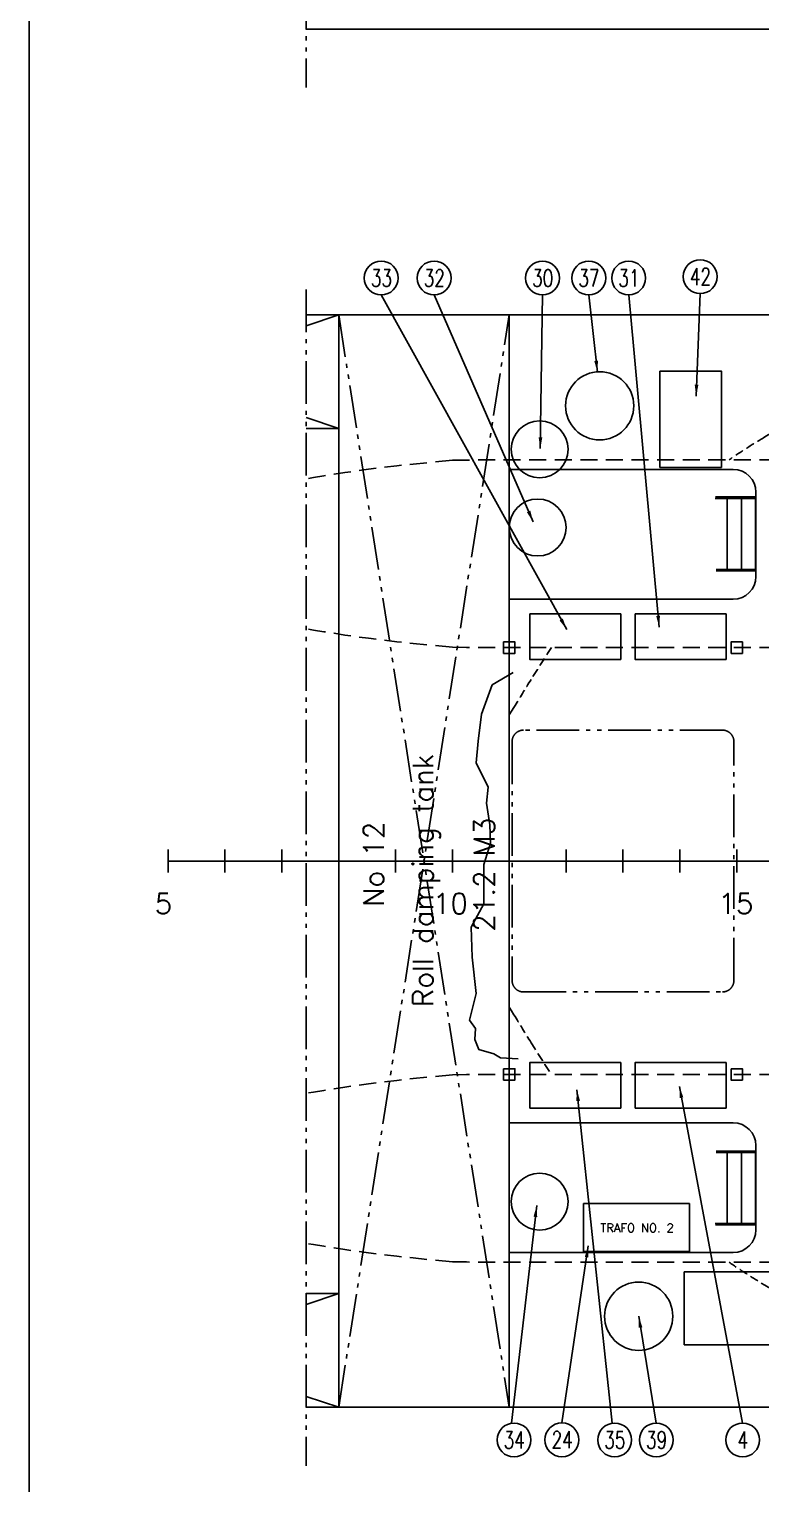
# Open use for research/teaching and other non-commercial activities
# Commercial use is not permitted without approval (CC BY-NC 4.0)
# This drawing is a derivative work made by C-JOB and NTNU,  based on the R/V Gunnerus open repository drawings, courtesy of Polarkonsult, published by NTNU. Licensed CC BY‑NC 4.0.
# Model space of a CAD drawing. Extents: x 33214 to 95067, y 8279 to 51908.
# Drawn here: x 34080 to 40516, y 16669 to 29452 of the extents above; entities that cross this region are included whole.
import ezdxf
from ezdxf.enums import TextEntityAlignment as Align

# ---------------------------------------------------------------- set-up
doc = ezdxf.new("R2010")
doc.units = 0
doc.header["$LTSCALE"] = 300
doc.header["$MEASUREMENT"] = 0
for name, pattern in [('CENTER', [3, 2.5, -0.25, 0, -0.25]), ('DASHED', [0.75, 0.5, -0.25]), ('DASHED2', [0.375, 0.25, -0.125]), ('PHANTOM', [2.1, 1.25, -0.2, 0.125, -0.2, 0.125, -0.2]), ('SNT-025', [0.74, 0.4, -0.17, 0, -0.17])]:
    doc.linetypes.add(name, pattern=pattern)
doc.layers.get('0').update_dxf_attribs({"linetype": 'CONTINUOUS'})
for name, color, linetype in [('CO1', 1, 'CONTINUOUS'), ('LASTLUKE', 1, 'CONTINUOUS'), ('M0CO3', 3, 'CONTINUOUS'), ('M0PH1', 1, 'PHANTOM'), ('POSNR', 2, 'CONTINUOUS'), ('Poz', 1, 'CONTINUOUS'), ('S0CE1', 1, 'CENTER'), ('S0CO1', 1, 'CONTINUOUS'), ('S0CO2', 2, 'CONTINUOUS'), ('S0CO3', 3, 'CONTINUOUS'), ('S0CO5', 4, 'CONTINUOUS'), ('S0PH1', 1, 'PHANTOM'), ('S0TX1', 1, 'CONTINUOUS'), ('S0TX2', 2, 'CONTINUOUS'), ('Tanks', 9, 'CONTINUOUS'), ('TAVLER', 2, 'CONTINUOUS'), ('U0CO2', 2, 'CONTINUOUS')]:
    doc.layers.add(name, color=color, linetype=linetype)
doc.styles.add('18', font='romans', dxfattribs={"height": 180})
doc.styles.add('LIT2_5', font='Romanc.shx', dxfattribs={"width": 0.85})
doc.styles.get("Standard").update_dxf_attribs({"font": 'txt.shx', "height": 100})
doc.dimstyles.get("Standard").update_dxf_attribs({"dimscale": 100, "dimtxt": 100, "dimasz": 1, "dimexe": 0.05, "dimexo": 0.05, "dimgap": 0.5, "dimtad": 1, "dimdec": 0, "dimdsep": 46, "dimtxsty": 'Standard', "dimcen": 1.5, "dimclrd": 1, "dimclre": 1, "dimclrt": 2, "dimadec": 0, "dimazin": 0, "dimtfac": 1, "dimtdec": 0, "dimtmove": 2, "dimatfit": 3, "dimfxl": 1, "dimtolj": 1, "dimarcsym": 0})

# ---------------------------------------------------------------- blocks, each defined once
blk = doc.blocks.new('below 1-deck')
at = {"linetype": 'DASHED'}
for p, q in [((13000, 1875), (13000, 4646)), ((14000, 1875), (14000, 4646)), ((9000, 1875), (11000, 3525)), ((9000, 3525), (11000, 1875)), ((13000, 3525), (9000, 3525)), ((9000, 1875), (9000, 3525)), ((11000, 3525), (13000, 1875)), ((13000, 3525), (11000, 1875)), ((11000, 3525), (11000, 1875)), ((16000, 3525), (14000, 3525)), ((14000, 1875), (16000, 3525)), ((14000, 3525), (16000, 1875)), ((16000, 1875), (16000, 3525)), ((14000, 1875), (9000, 1875)), ((10000, 0), (14000, 1875)), ((10000, 1875), (14000, 0)), ((10000, -3525), (10000, 1875)), ((14000, -1875), (14000, 1875)), ((14000, 1875), (17207, 372)), ((14000, -1875), (14000, 1875)), ((17207, 1875), (14000, 1875)), ((14000, 0), (17207, 1503)), ((14000, 0), (17207, -1503)), ((10000, 0), (14000, -1875)), ((10000, -1875), (14000, 0)), ((14000, -1875), (17207, -372)), ((14000, -1875), (9000, -1875)), ((10000, -3525), (9000, -1875)), ((10000, -1875), (9000, -3525)), ((9000, -1875), (9000, -3525)), ((10000, -3525), (11000, -1875)), ((10000, -1875), (11000, -3525)), ((11000, -1875), (11000, -3525)), ((13000, -3525), (11000, -1875)), ((11000, -3525), (13000, -1875)), ((13000, -4646), (13000, -1875)), ((17207, -1875), (14000, -1875)), ((14000, -1875), (14000, -4646)), ((14000, -1875), (16000, -3525)), ((14000, -3525), (16000, -1875)), ((16000, -1875), (16000, -3525)), ((13000, -3525), (9000, -3525)), ((16000, -3525), (14000, -3525))]:
    blk.add_line(p, q, dxfattribs=at)
at = {"linetype": 'DASHED2'}
for points in [[(7433, 3525, -0.01676), (7746, 3726, -0.011782), (8000, 3870, -0.005104), (8127, 3936, -0.003045), (8254, 4000, -0.005216), (8376, 4059, -0.016582), (8500, 4112, -0.014989), (8630, 4158, 0.004546), (8761, 4201, 0.004963), (8880, 4244, -0.009734), (9000, 4285, -0.023245), (9248, 4352, -0.007161), (9500, 4404, -0.003831), (9750, 4449, -0.006535), (10000, 4490, -0.006518), (10250, 4524, -0.003916), (10500, 4552, -0.003955), (10750, 4577, -0.002051), (10828, 4584, -0.01571), (12813, 4646), (13750, 4646)], [(5500, 1284), (5520, 1317), (5541, 1350, -0.001738), (5692, 1596, -0.005561), (5870, 1875, -0.005561)], [(5500, -1284), (5520, -1317), (5541, -1350, 0.001738), (5692, -1596, 0.005561), (5870, -1875, 0.005561)], [(7433, -3525, 0.01676), (7746, -3726, 0.011782), (8000, -3870, 0.005104), (8127, -3936, 0.003045), (8254, -4000, 0.005216), (8376, -4059, 0.016582), (8500, -4112, 0.014989), (8630, -4158, -0.004546), (8761, -4201, -0.004963), (8880, -4244, 0.009734), (9000, -4285, 0.023245), (9248, -4352, 0.007161), (9500, -4404, 0.003831), (9750, -4449, 0.006535), (10000, -4490, 0.006518), (10250, -4524, 0.003916), (10500, -4552, 0.003955), (10750, -4577, 0.002051), (10828, -4584, 0.01571), (12813, -4646), (13750, -4646)]]:
    blk.add_lwpolyline(points, format="xyb", dxfattribs=at)
for points in [[(13750, 4646), (17207, 4646)], [(13800, -4646), (17207, -4646)]]:
    blk.add_lwpolyline(points, dxfattribs=at)
at = {"linetype": 'DASHED'}
for points in [[(14000, 4646), (17207, 3403)], [(14000, -4646), (17207, -3353)]]:
    blk.add_lwpolyline(points, dxfattribs=at)
at = {"linetype": 'DASHED', "flags": 128}
for points in [[(5000, 3521), (4818, 3504), (4656, 3488), (4511, 3473), (4381, 3458), (4263, 3443), (4155, 3428), (4054, 3414), (3959, 3399), (3868, 3385), (3779, 3370), (3713, 3359)], [(5000, 3521), (5000, 3521), (5124, 3523), (5187, 3524), (5250, 3524), (5375, 3525), (5500, 3525), (5625, 3525), (5750, 3525), (5875, 3525), (6000, 3525), (6125, 3525), (6250, 3525), (6375, 3525), (6500, 3525), (6625, 3525), (6750, 3525), (6875, 3525), (7000, 3525), (7125, 3525), (7250, 3525), (7500, 3525), (7625, 3525), (7750, 3525), (8000, 3525), (8250, 3525), (8375, 3525), (8500, 3525), (8638, 3525), (8777, 3525), (8888, 3525), (9000, 3525)], [(5000, 1879), (4818, 1896), (4656, 1912), (4511, 1927), (4381, 1942), (4263, 1957), (4155, 1972), (4054, 1986), (3959, 2001), (3868, 2015), (3779, 2030), (3713, 2041)], [(5000, 1879), (5000, 1879), (5124, 1877), (5187, 1876), (5250, 1876), (5375, 1875), (5500, 1875), (5625, 1875), (5750, 1875), (5875, 1875), (6000, 1875), (6125, 1875), (6250, 1875), (6375, 1875), (6500, 1875), (6625, 1875), (6750, 1875), (6875, 1875), (7000, 1875), (7125, 1875), (7250, 1875), (7500, 1875), (7625, 1875), (7750, 1875), (8000, 1875), (8250, 1875), (8375, 1875), (8500, 1875), (8638, 1875), (8777, 1875), (8888, 1875), (9000, 1875)], [(5000, -1879), (4818, -1896), (4656, -1912), (4511, -1927), (4381, -1942), (4263, -1957), (4155, -1972), (4054, -1986), (3959, -2001), (3868, -2015), (3779, -2030), (3713, -2041)], [(5000, -1879), (5000, -1879), (5124, -1877), (5187, -1876), (5250, -1876), (5375, -1875), (5500, -1875), (5625, -1875), (5750, -1875), (5875, -1875), (6000, -1875), (6125, -1875), (6250, -1875), (6375, -1875), (6500, -1875), (6625, -1875), (6750, -1875), (6875, -1875), (7000, -1875), (7125, -1875), (7250, -1875), (7500, -1875), (7625, -1875), (7750, -1875), (8000, -1875), (8250, -1875), (8375, -1875), (8500, -1875), (8638, -1875), (8777, -1875), (8888, -1875), (9000, -1875)], [(5000, -3521), (4818, -3504), (4656, -3488), (4511, -3473), (4381, -3458), (4263, -3443), (4155, -3428), (4054, -3414), (3959, -3399), (3868, -3385), (3779, -3370), (3713, -3359)], [(5000, -3521), (5000, -3521), (5124, -3523), (5187, -3524), (5250, -3524), (5375, -3525), (5500, -3525), (5625, -3525), (5750, -3525), (5875, -3525), (6000, -3525), (6125, -3525), (6250, -3525), (6375, -3525), (6500, -3525), (6625, -3525), (6750, -3525), (6875, -3525), (7000, -3525), (7125, -3525), (7250, -3525), (7500, -3525), (7625, -3525), (7750, -3525), (8000, -3525), (8250, -3525), (8375, -3525), (8500, -3525), (8638, -3525), (8777, -3525), (8888, -3525), (9000, -3525)]]:
    blk.add_lwpolyline(points, dxfattribs=at)
at = {"linetype": 'DASHED'}
for points in [[(5450, 1825), (5550, 1825), (5550, 1925), (5450, 1925)], [(7450, 1825), (7550, 1825), (7550, 1925), (7450, 1925)], [(9450, 1825), (9550, 1825), (9550, 1925), (9450, 1925)], [(5450, -1825), (5550, -1825), (5550, -1925), (5450, -1925)], [(7450, -1825), (7550, -1825), (7550, -1925), (7450, -1925)], [(9450, -1825), (9550, -1825), (9550, -1925), (9450, -1925)]]:
    blk.add_lwpolyline(points, close=True, dxfattribs=at)
at = {"linetype": 'DASHED', "style": '18'}
for s, p in [('No 10', (9744, 3129)), ('No 7 p', (11347, 3123)), ('Bilge', (9744, 2784)), ('Grey water', (11347, 2777)), ('3.5 M3', (9697, 2337)), ('3.2 M3', (11572, 2337)), ('New Fuel Oil tank', (14411, 1347)), ('No 6 p', (11376, 1237)), ('8 M3', (14433, 1043)), ('Fuel oil', (11376, 960)), ('7.8 M3', (11397, 656)), ('No 6 sb', (11312, -762)), ('New Fuel Oil tank', (14411, -945)), ('Fuel oil settling tank', (11312, -1038)), ('8 M3', (14433, -1250)), ('7.8 M3', (11333, -1353)), ('No 9', (9208, -2315)), ('No 8', (10192, -2361)), ('No 7 sb', (11347, -2382)), ('Waste ', (9208, -2609)), ('Sludge', (10192, -2758)), ('Black water', (11347, -2779)), ('oil', (9366, -2876)), ('1.8 M3', (9156, -3189)), ('1.7 M3', (10189, -3189)), ('3.2 M3', (11345, -3240))]:
    blk.add_text(s, height=135, dxfattribs=at).set_placement(p)
at = {"linetype": 'DASHED', "char_height": 135, "attachment_point": 1, "style": '18'}
for s, width, gutter_width, insert in [('Grey water\\PNew', 2358.41, 1000, (14457, 2948)), ('Sea-\\Pchest', 1489.57, 500, (13140, 2903)), ('\\pxqc;Black water\\PNew', 2358.41, 1000, (13814, -2330)), ('Sea-\\Pchest', 1489.57, 500, (13140, -2626))]:
    blk.add_mtext_dynamic_manual_height_columns(s, width=width, gutter_width=gutter_width, heights=[0], dxfattribs=dict(at, insert=insert))
blk = doc.blocks.new('A$C64097268')
for p, q in [((2500, -100), (2500, 100)), ((2500, 0), (18000, 0)), ((3000, -100), (3000, 100)), ((3500, -100), (3500, 100)), ((4000, -100), (4000, 100)), ((4500, -100), (4500, 100)), ((5000, -100), (5000, 100)), ((5500, -100), (5500, 100)), ((6000, -100), (6000, 100)), ((6500, -100), (6500, 100)), ((7000, -100), (7000, 100)), ((7500, -100), (7500, 100)), ((8000, -100), (8000, 100)), ((8500, -100), (8500, 100)), ((9000, -100), (9000, 100)), ((9500, -100), (9500, 100)), ((10000, -100), (10000, 100)), ((10500, -100), (10500, 100)), ((11000, -100), (11000, 100)), ((11500, -100), (11500, 100)), ((12000, -100), (12000, 100)), ((12500, -100), (12500, 100)), ((13000, -100), (13000, 100)), ((13500, -100), (13500, 100)), ((14000, -100), (14000, 100)), ((14500, -100), (14500, 100)), ((15000, -100), (15000, 100)), ((15500, -100), (15500, 100)), ((16000, -100), (16000, 100)), ((16500, -100), (16500, 100)), ((17000, -100), (17000, 100)), ((17500, -100), (17500, 100)), ((18000, -100), (18000, 100))]:
    blk.add_line(p, q)
at = {"layer": 'LASTLUKE', "color": 2, "style": '18'}
for s, p in [('5', (2382, -464)), ('10', (4828, -464)), ('15', (7338, -464)), ('20', (9825, -464)), ('25', (12311, -464)), ('26', (12811, -464)), ('27', (13311, -464))]:
    blk.add_text(s, height=180, dxfattribs=at).set_placement(p)
at = {"layer": 'LASTLUKE', "color": 3, "style": '18'}
for s, p in [('A', (13919, -464)), ('B', (14419, -464)), ('C', (14919, -464)), ('D', (15419, -464)), ('E', (15919, -464)), ('F', (16419, -464)), ('G', (16919, -464)), ('H', (17419, -464)), ('I', (17919, -464))]:
    blk.add_text(s, height=180, dxfattribs=at).set_placement(p)
blk = doc.blocks.new('POS')
at = {"layer": 'POSNR'}
blk.add_circle((0, 0), 149, dxfattribs=at)
at = {"layer": 'S0TX1', "linetype": 'Continuous', "style": 'LIT2_5', "width": 0.723514}
blk.add_attdef('POS', text='', height=150, dxfattribs=at).set_placement((2, -75), align=Align.CENTER)
blk = doc.blocks.new('step aft')
for p, q in [((43768, -4352), (45737, -4352)), ((45581, -4594), (45939, -4594)), ((45937, -4552), (45937, -5293)), ((45579, -4606), (45938, -4606)), ((45939, -5232), (45588, -5232)), ((45940, -5244), (45587, -5244)), ((43768, -5493), (45737, -5493)), ((43768, -10093), (45737, -10093)), ((45940, -10341), (45587, -10341)), ((45939, -10353), (45588, -10353)), ((45685, -10353), (45685, -10979)), ((45811, -10353), (45811, -10979)), ((45934, -10353), (45934, -10979)), ((45937, -11033), (45937, -10293)), ((45579, -10979), (45938, -10979)), ((45581, -10991), (45939, -10991)), ((43768, -11233), (45737, -11233))]:
    blk.add_line(p, q)
at = {"linetype": 'Continuous'}
for p, q in [((45685, -5232), (45685, -4606)), ((45811, -5232), (45811, -4606)), ((45934, -5232), (45934, -4606))]:
    blk.add_line(p, q, dxfattribs=at)
for centre, start, end in [((45737, -4552), 0, 90), ((45737, -5293), 270, 0), ((45737, -10293), 0, 90), ((45737, -11033), 270, 0)]:
    blk.add_arc(centre, 200, start, end)

msp = doc.modelspace()

# ---------------------------------------------------------------- linework, layer by layer
at = {"layer": 'CO1'}
msp.add_lwpolyline([(38338, 23800), (38153, 23690), (38058, 23432), (38028, 23196), (38013, 23005), (38116, 22791), (38102, 22651), (38131, 22460), (38139, 22298), (38080, 22113), (38080, 21951), (38080, 21767), (37969, 21561), (37976, 21296), (38013, 20979), (37954, 20743), (38006, 20670), (37999, 20574), (38035, 20485), (38168, 20449), (38227, 20412), (38382, 20404)], dxfattribs=at)
at = {"layer": 'M0CO3'}
for points in [[(38253, 23967), (38353, 23967), (38353, 24067), (38253, 24067)], [(40253, 23967), (40353, 23967), (40353, 24067), (40253, 24067)], [(38253, 20317), (38353, 20317), (38353, 20217), (38253, 20217)], [(40253, 20317), (40353, 20317), (40353, 20217), (40253, 20217)]]:
    msp.add_lwpolyline(points, close=True, dxfattribs=at)
at = {"layer": 'M0PH1'}
for p, q in [((36518, 39274), (36518, 28939)), ((36516, 27164), (36516, 16829))]:
    msp.add_line(p, q, dxfattribs=at)
at = {"layer": 'S0CE1', "color": 8}
msp.add_lwpolyline([(36803, 18342), (36516, 18342)], dxfattribs=at)
at = {"layer": 'S0CO1', "color": 6}
msp.add_line((34080, 50863), (34080, 8945), dxfattribs=at)
at = {"layer": 'S0CO2'}
msp.add_lwpolyline([(40841, 17892), (40841, 18532), (39841, 18532), (39841, 17892)], close=True, dxfattribs=at)
for centre in [(39098, 26142), (39441, 18142)]:
    msp.add_circle(centre, 300, dxfattribs=at)
at = {"layer": 'S0CO3', "color": 8}
for p, q in [((36516, 25942), (36803, 25942)), ((36516, 18342), (36803, 18342))]:
    msp.add_line(p, q, dxfattribs=at)
at = {"layer": 'S0CO5'}
for p, q in [((36803, 22142), (36803, 26942)), ((38303, 17342), (38303, 26942)), ((36803, 22142), (36803, 17342))]:
    msp.add_line(p, q, dxfattribs=at)
for points in [[(36518, 29452), (46555, 29452)], [(36516, 26942), (46553, 26942)], [(36516, 17342), (46553, 17342)]]:
    msp.add_lwpolyline(points, dxfattribs=at)
at = {"layer": 'S0PH1', "color": 8}
for p, q in [((36803, 26942), (36516, 26846)), ((36803, 17342), (38303, 26942)), ((36803, 26942), (38303, 17342)), ((36516, 26038), (36803, 25942)), ((36803, 18342), (36516, 18246)), ((36516, 17438), (36803, 17342))]:
    msp.add_line(p, q, dxfattribs=at)
at = {"layer": 'S0PH1'}
msp.add_lwpolyline([(38428, 20992), (40178, 20992, 0.414214), (40278, 21092), (40278, 23192, 0.414214), (40178, 23292), (38428, 23292, 0.414214), (38328, 23192), (38328, 21092, 0.414214)], format="xyb", close=True, dxfattribs=at)
at = {"layer": 'TAVLER'}
for points in [[(39628, 26447), (39628, 25600), (40168, 25600), (40168, 26447)], [(38483, 24313), (39283, 24313), (39283, 23913), (38483, 23913)], [(39409, 24313), (40209, 24313), (40209, 23913), (39409, 23913)], [(38483, 19971), (39283, 19971), (39283, 20371), (38483, 20371)], [(39409, 19971), (40209, 19971), (40209, 20371), (39409, 20371)], [(39887, 18710), (38957, 18710), (38957, 19132), (39887, 19132)]]:
    msp.add_lwpolyline(points, close=True, dxfattribs=at)
at = {"layer": 'U0CO2'}
for centre in [(38570, 25760), (38553, 25073), (38570, 19149)]:
    msp.add_circle(centre, 250, dxfattribs=at)

# ---------------------------------------------------------------- block references
at = {"layer": 'POSNR', "linetype": 'SNT-025'}
ref = msp.add_blockref('POS', (37177, 27265), dxfattribs=at)
ref.add_attrib('POS', '33', dxfattribs={"layer": 'Poz', "color": 2, "linetype": 'Continuous', "height": 150, "style": 'LIT2_5', "width": 0.723514}).set_placement((37179, 27189), align=Align.CENTER)
ref = msp.add_blockref('POS', (37642, 27265), dxfattribs=at)
ref.add_attrib('POS', '32', dxfattribs={"layer": 'Poz', "color": 2, "linetype": 'Continuous', "height": 150, "style": 'LIT2_5', "width": 0.723514}).set_placement((37644, 27189), align=Align.CENTER)
ref = msp.add_blockref('POS', (38595, 27265), dxfattribs=at)
ref.add_attrib('POS', '30', dxfattribs={"layer": 'Poz', "color": 2, "linetype": 'Continuous', "height": 150, "style": 'LIT2_5', "width": 0.723514}).set_placement((38597, 27189), align=Align.CENTER)
ref = msp.add_blockref('POS', (39002, 27265), dxfattribs=at)
ref.add_attrib('POS', '37', dxfattribs={"layer": 'Poz', "color": 2, "linetype": 'Continuous', "height": 150, "style": 'LIT2_5', "width": 0.723514}).set_placement((39004, 27189), align=Align.CENTER)
ref = msp.add_blockref('POS', (39353, 27265), dxfattribs=at)
ref.add_attrib('POS', '31', dxfattribs={"layer": 'Poz', "color": 2, "linetype": 'Continuous', "height": 150, "style": 'LIT2_5', "width": 0.723514}).set_placement((39355, 27189), align=Align.CENTER)
ref = msp.add_blockref('POS', (39982, 27277), dxfattribs=dict(at, xscale=-1, rotation=180))
ref.add_attrib('POS', '42', dxfattribs={"layer": 'Poz', "color": 2, "linetype": 'Continuous', "height": 150, "style": 'LIT2_5', "width": 0.723514}).set_placement((39984, 27202), align=Align.CENTER)
ref = msp.add_blockref('POS', (38345, 17055), dxfattribs=at)
ref.add_attrib('POS', '34', dxfattribs={"layer": 'Poz', "color": 2, "linetype": 'Continuous', "height": 150, "style": 'LIT2_5', "width": 0.723514}).set_placement((38347, 16980), align=Align.CENTER)
ref = msp.add_blockref('POS', (38766, 17056), dxfattribs=dict(at, xscale=-1, rotation=180))
ref.add_attrib('POS', '24', dxfattribs={"layer": 'Poz', "color": 2, "linetype": 'Continuous', "height": 150, "style": 'LIT2_5', "width": 0.723514}).set_placement((38768, 16982), align=Align.CENTER)
ref = msp.add_blockref('POS', (39230, 17055), dxfattribs=at)
ref.add_attrib('POS', '35', dxfattribs={"layer": 'Poz', "color": 2, "linetype": 'Continuous', "height": 150, "style": 'LIT2_5', "width": 0.723514}).set_placement((39231, 16980), align=Align.CENTER)
ref = msp.add_blockref('POS', (39596, 17055), dxfattribs=at)
ref.add_attrib('POS', '39', dxfattribs={"layer": 'Poz', "color": 2, "linetype": 'Continuous', "height": 150, "style": 'LIT2_5', "width": 0.723514}).set_placement((39598, 16980), align=Align.CENTER)
ref = msp.add_blockref('POS', (40355, 17055), dxfattribs=at)
ref.add_attrib('POS', '4', dxfattribs={"layer": 'Poz', "color": 2, "linetype": 'Continuous', "height": 150, "style": 'LIT2_5', "width": 0.723514}).set_placement((40357, 16980), align=Align.CENTER)
at = {"layer": 'S0CO1', "color": 6}
msp.add_blockref('step aft', (-5465, 29935), dxfattribs=at)
at = {"layer": 'S0CO1'}
msp.add_blockref('A$C64097268', (32803, 22142), dxfattribs=at)
at = {"layer": 'Tanks'}
msp.add_blockref('below 1-deck', (32803, 22142), dxfattribs=at)

# ---------------------------------------------------------------- texts
at = {"layer": 'S0TX1', "style": '18'}
msp.add_text('TRAFO NO. 2', height=75, dxfattribs=at).set_placement((39427, 18881), align=Align.CENTER)
at = {"layer": 'S0TX2', "color": 8, "style": '18'}
for s, p in [('Roll damping tank', (37634, 20859)), ('21.2 M3', (38172, 21520)), ('No 12', (37201, 21740))]:
    msp.add_text(s, height=180, rotation=90, dxfattribs=at).set_placement(p)

# ---------------------------------------------------------------- leaders
at = {"layer": 'CO1', "linetype": 'Continuous'}
for points in [[(38808, 24177), (37177, 27116)], [(38513, 25122), (37642, 27116)], [(38576, 25766), (38595, 27116)], [(39078, 26438), (39002, 27116)], [(39621, 24197), (39353, 27116)], [(39946, 26227), (39982, 27128)], [(38898, 20133), (39207, 17202)], [(39799, 20161), (40355, 17204)], [(38544, 19114), (38322, 17202)], [(38998, 18761), (38766, 17205)], [(39441, 18142), (39596, 17204)]]:
    msp.add_leader(points, dimstyle='Standard', override={"dimgap": 0.1, "dimtad": 0}, dxfattribs=at)

doc.saveas('drawing.dxf')
